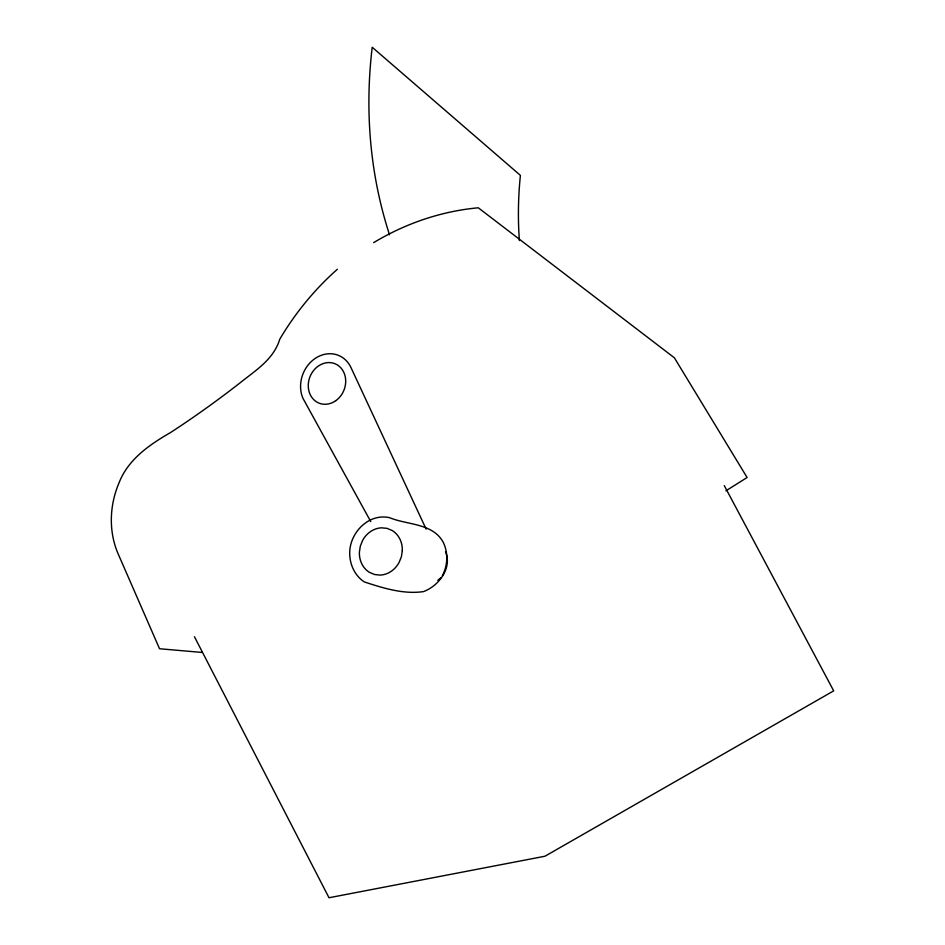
<?xml version="1.0" encoding="UTF-8"?>
<svg xmlns="http://www.w3.org/2000/svg" width="945" height="945" viewBox="0 0 945 945"><rect width="100%" height="100%" fill="white"/><g stroke="black" fill="none" stroke-linecap="round" stroke-linejoin="round"><path stroke-width="1.42" d="M442.402 575.623C447.788 565.346 448.367 552.766 443.217 542.276C432.869 523.069 407.354 525.066 389.694 517.718C368.94 512.911 350.004 532.378 349.709 552.471C349.485 563.941 354.54 575.529 364.297 581.919C382.914 588.05 403.775 594.594 423.561 591.582C438.622 585.971 452.501 568.075 445.52 551.726M337.353 269.266C314.626 289.383 295.218 313.09 279.767 339.208C273.566 359.643 255.433 370.44 239.817 383.056C217.492 400.456 194.469 416.958 170.761 432.408C149.664 444.587 128.177 459.187 119.011 482.907C109.585 504.949 108.451 530.771 117.782 553.038L159.54 648.754L202.206 652.452M437.783 580.336L441.067 577.56M725.878 490.845L747.105 477.508L674.387 357.801L478.288 207.794C441.291 211.196 405.417 223.492 373.641 242.641M370.759 521.616L302.943 398.317A30.145 25.905 -67.8 0 1 315.984 357.919A30.145 25.905 -67.8 0 1 351.162 367.971L426.136 529.129M724.283 485.624L833.691 690.854L544.946 856.241L329.002 897.75L194.446 636.729M519.396 240.55A439.768 387.32 -28 0 1 520.4 175.38L372.212 47.25A549.766 466.015 -33.8 0 0 389.553 234.844M402.322 550.533L401.401 556.723L399.05 562.558A24.523 21.759 -76.4 0 1 379.973 575.103L374.444 574.477L369.353 572.292A23.294 20.672 -76.5 0 1 359.383 552.258L360.317 546.151L362.62 540.398A24.535 21.77 -76.5 0 1 381.461 527.818L386.989 528.349L392.104 530.476A23.306 20.684 -76.4 0 1 402.322 550.533M335.9 400.609A21.251 18.262 -67.8 0 0 336.786 364.605A21.251 18.262 -67.8 0 0 308.271 385.076A21.251 18.262 -67.8 0 0 335.9 400.609"/></g></svg>
